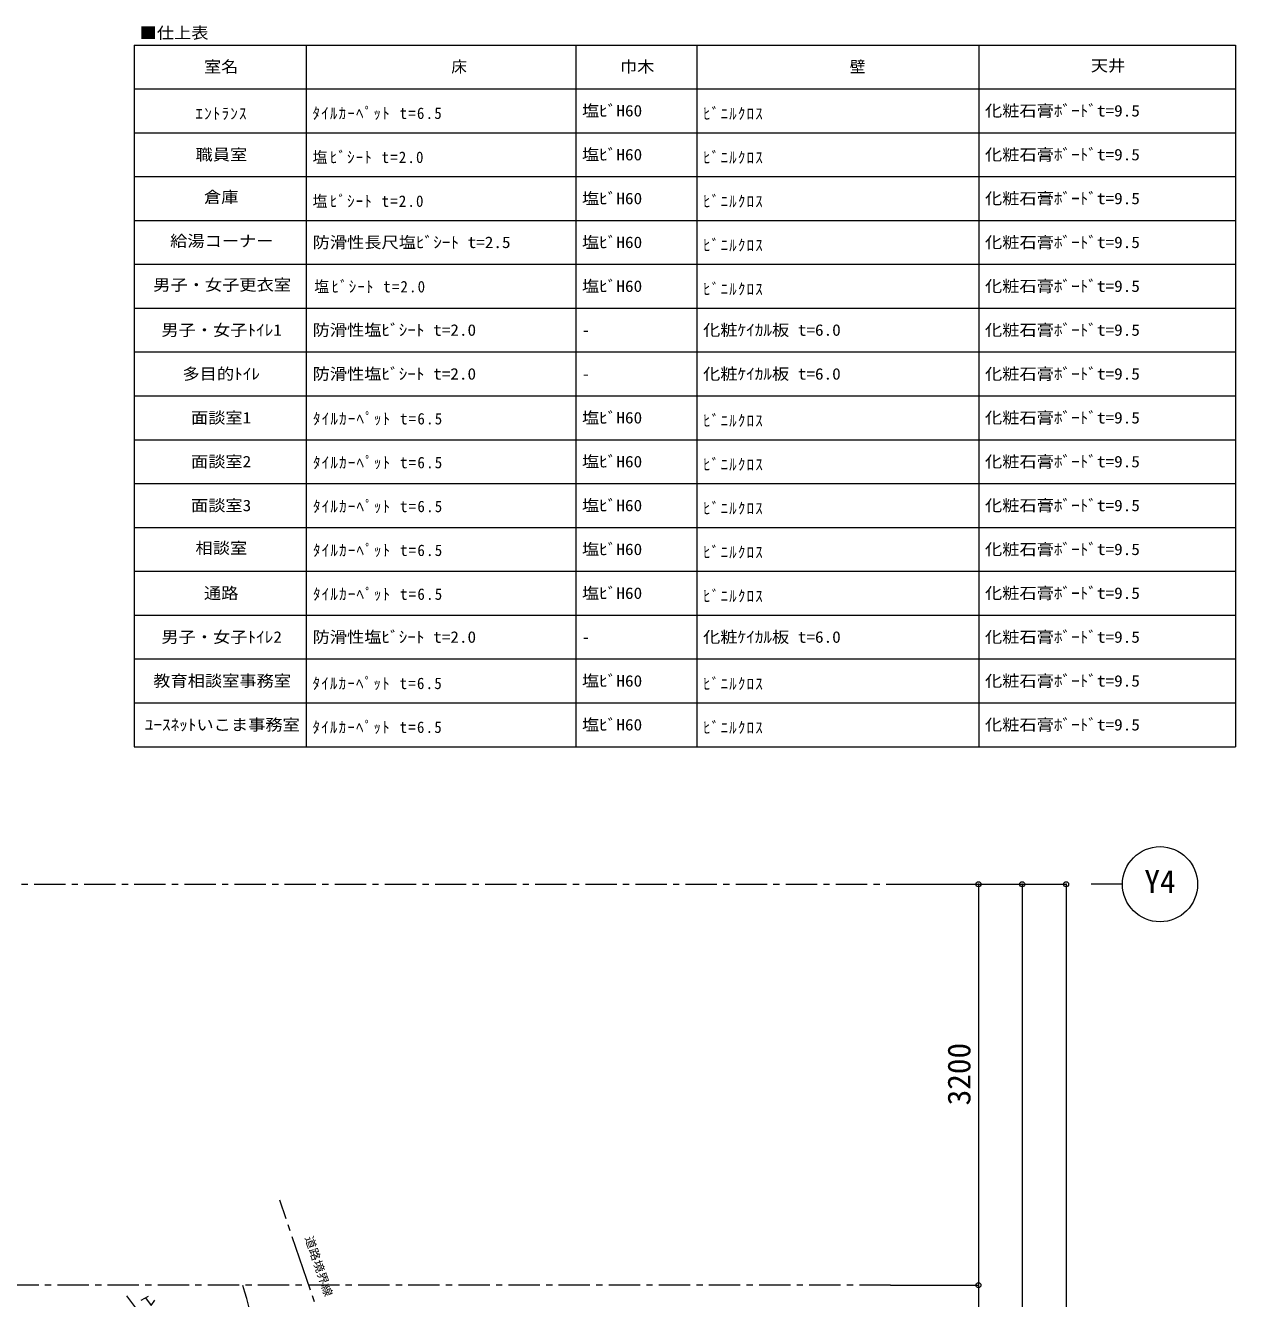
# Model space of a CAD drawing. Units: millimetres at full size, sheet at 1:50, with parts at other scales. Extents: x -17874 to 19699, y -20565 to 13459.
# Drawn here: x 10041 to 19699, y 3299 to 13459 of the extents above; entities that cross this region are included whole.
import ezdxf
from ezdxf.enums import TextEntityAlignment as Align

# ---------------------------------------------------------------- set-up
doc = ezdxf.new("R2010")
doc.units = ezdxf.units.MM
doc.header["$LTSCALE"] = 50
doc.header["$PDMODE"] = 32
doc.header["$PDSIZE"] = 40
doc.linetypes.add('CHAIN1', pattern=[8, 5, -1, 1, -1])
doc.linetypes.add('CHAIN2', pattern=[12, 9, -1, 1, -1])
for name, color, linetype, lineweight in [('0-8', 3, 'Continuous', 13), ('1-0_表（線_固定）', 4, 'Continuous', 9), ('1-1_表（文字_固定）', 4, 'CHAIN1', 9), ('1-5_建具姿図', 3, 'Continuous', 13), ('1-6', 7, 'Continuous', 13)]:
    doc.layers.add(name, color=color, linetype=linetype, lineweight=lineweight)
doc.styles.add('ＭＳ ゴシック', font='')
doc.styles.get('ＭＳ ゴシック').set_extended_font_data('MS Gothic')

msp = doc.modelspace()

# ---------------------------------------------------------------- linework, layer by layer
at = {"layer": '0-8', "color": 7}
for p, q in [((10908.57, 13303.43), (19699.23, 13303.43)), ((10908.57, 13303.43), (10908.57, 7703.43)), ((12282.38, 13303.43), (12282.38, 7703.43)), ((14432.38, 13303.43), (14432.38, 7703.43)), ((15399.23, 13303.43), (15399.23, 7703.43)), ((17649.23, 13303.43), (17649.23, 7703.43)), ((19699.23, 13303.43), (19699.23, 7703.43)), ((10908.57, 12953.43), (19699.23, 12953.43)), ((10908.57, 12603.43), (19699.23, 12603.43)), ((10908.57, 12253.43), (19699.23, 12253.43)), ((10908.57, 11903.43), (19699.23, 11903.43)), ((10908.57, 11553.43), (19699.23, 11553.43)), ((10908.57, 11203.43), (19699.23, 11203.43)), ((10908.57, 10853.43), (19699.23, 10853.43)), ((10908.57, 10503.43), (19699.23, 10503.43)), ((10908.57, 10153.43), (19699.23, 10153.43)), ((10908.57, 9803.43), (19699.23, 9803.43)), ((10908.57, 9453.43), (19699.23, 9453.43)), ((10908.57, 9103.43), (19699.23, 9103.43)), ((10908.57, 8753.43), (19699.23, 8753.43)), ((10908.57, 8403.43), (19699.23, 8403.43)), ((10908.57, 8053.43), (19699.23, 8053.43)), ((10908.57, 7703.43), (19699.23, 7703.43))]:
    msp.add_line(p, q, dxfattribs=at)
at = {"layer": '1-0_表（線_固定）', "linetype": 'CHAIN2'}
msp.add_line((13671.09, -607.97), (12070.24, 4085.32), dxfattribs=at)
at = {"layer": '1-0_表（線_固定）'}
for p, q in [((10847.13, 3320.5), (10943.54, 3193.97)), ((10965.34, 3286.67), (11023.6, 3317.34))]:
    msp.add_line(p, q, dxfattribs=at)
msp.add_lwpolyline([(11000.07, 3304.95), (11043.93, 3242.81), (11073.18, 3286.67)], dxfattribs=at)
msp.add_arc((10073.19, 2808.13), 1802.43, 270.03999, 19.25789, dxfattribs=at)
at = {"layer": '1-1_表（文字_固定）'}
for p, q in [((-14290.45, 6605.69), (16946.49, 6605.69)), ((16946.49, 3405.69), (5363.95, 3405.69))]:
    msp.add_line(p, q, dxfattribs=at)
at = {"layer": '1-6'}
for p, q in [((16946.49, 6605.69), (18346.49, 6605.69)), ((17646.49, 6605.69), (17646.49, 3405.69)), ((17996.49, 6605.69), (17996.49, -3394.31)), ((18346.49, 6605.69), (18346.49, -8394.31)), ((18796.49, 6605.69), (18546.49, 6605.69)), ((16946.49, 3405.69), (17646.49, 3405.69)), ((17646.49, 3405.69), (17646.49, 1105.69))]:
    msp.add_line(p, q, dxfattribs=at)
msp.add_circle((19096.49, 6605.69), 300, dxfattribs=at)
for p in [(17646.49, 6605.69), (17996.49, 6605.69), (18346.49, 6605.69), (17646.49, 3405.69)]:
    msp.add_point(p, dxfattribs=at)

# ---------------------------------------------------------------- texts
at = {"layer": '0-8', "style": 'ＭＳ ゴシック', "width": 1.1}
for s, p in [('■仕上表', (10951.88, 13326.92)), ('室名', (11465.48, 13056.98)), ('巾木', (14785.81, 13056.98)), ('天井', (18544.23, 13065.93)), ('塩ﾋﾞH60', (14482.38, 12705.47)), ('化粧石膏ﾎﾞｰﾄﾞt=9.5', (17699.23, 12705.47)), ('職員室', (11397.98, 12355.47)), ('塩ﾋﾞH60', (14482.38, 12355.47)), ('化粧石膏ﾎﾞｰﾄﾞt=9.5', (17699.23, 12355.47)), ('倉庫', (11465.48, 12015.93)), ('塩ﾋﾞH60', (14482.38, 12005.47)), ('化粧石膏ﾎﾞｰﾄﾞt=9.5', (17699.23, 12005.47)), ('給湯コーナー', (11195.48, 11665.93)), ('防滑性長尺塩ﾋﾞｼｰﾄ t=2.5', (12332.38, 11655.47)), ('塩ﾋﾞH60', (14482.38, 11655.47)), ('化粧石膏ﾎﾞｰﾄﾞt=9.5', (17699.23, 11655.47)), ('男子・女子更衣室', (11060.48, 11315.93)), ('塩ﾋﾞH60', (14482.38, 11305.47)), ('化粧石膏ﾎﾞｰﾄﾞt=9.5', (17699.23, 11305.47)), ('男子・女子ﾄｲﾚ1', (11125.48, 10955.47)), ('防滑性塩ﾋﾞｼｰﾄ t=2.0', (12332.38, 10955.47)), ('化粧ｹｲｶﾙ板 t=6.0', (15449.23, 10955.47)), ('化粧石膏ﾎﾞｰﾄﾞt=9.5', (17699.23, 10955.47)), ('多目的ﾄｲﾚ', (11294.23, 10605.47)), ('防滑性塩ﾋﾞｼｰﾄ t=2.0', (12332.38, 10605.47)), ('化粧ｹｲｶﾙ板 t=6.0', (15449.23, 10605.47)), ('化粧石膏ﾎﾞｰﾄﾞt=9.5', (17699.23, 10605.47)), ('面談室1', (11361.73, 10255.47)), ('塩ﾋﾞH60', (14482.38, 10255.47)), ('化粧石膏ﾎﾞｰﾄﾞt=9.5', (17699.23, 10255.47)), ('面談室2', (11361.73, 9905.47)), ('塩ﾋﾞH60', (14482.38, 9905.47)), ('化粧石膏ﾎﾞｰﾄﾞt=9.5', (17699.23, 9905.47)), ('面談室3', (11361.73, 9555.47)), ('塩ﾋﾞH60', (14482.38, 9555.47)), ('化粧石膏ﾎﾞｰﾄﾞt=9.5', (17699.23, 9555.47)), ('相談室', (11397.98, 9215.93)), ('塩ﾋﾞH60', (14482.38, 9205.47)), ('化粧石膏ﾎﾞｰﾄﾞt=9.5', (17699.23, 9205.47)), ('通路', (11465.48, 8855.47)), ('塩ﾋﾞH60', (14482.38, 8855.47)), ('化粧石膏ﾎﾞｰﾄﾞt=9.5', (17699.23, 8855.47)), ('男子・女子ﾄｲﾚ2', (11125.48, 8505.47)), ('防滑性塩ﾋﾞｼｰﾄ t=2.0', (12332.38, 8505.47)), ('化粧ｹｲｶﾙ板 t=6.0', (15449.23, 8505.47)), ('化粧石膏ﾎﾞｰﾄﾞt=9.5', (17699.23, 8505.47)), ('教育相談室事務室', (11060.48, 8155.47)), ('塩ﾋﾞH60', (14482.38, 8155.47)), ('化粧石膏ﾎﾞｰﾄﾞt=9.5', (17699.23, 8155.47)), ('ﾕｰｽﾈｯﾄいこま事務室', (10992.98, 7805.47)), ('塩ﾋﾞH60', (14482.38, 7805.47)), ('化粧石膏ﾎﾞｰﾄﾞt=9.5', (17699.23, 7805.47))]:
    msp.add_text(s, height=91.64, dxfattribs=at).set_placement(p, align=Align.BOTTOM_LEFT)
at = {"layer": '0-8', "style": 'ＭＳ ゴシック'}
for s, p in [('床', (13439.66, 13056.98)), ('壁', (16619.82, 13056.98)), ('-', (14482.38, 10955.47)), ('-', (14482.38, 10605.47)), ('-', (14482.38, 8505.47))]:
    msp.add_text(s, height=91.64, dxfattribs=at).set_placement(p, align=Align.BOTTOM_LEFT)
at = {"layer": '0-8', "char_height": 91.64, "attachment_point": 7, "style": 'ＭＳ ゴシック'}
for s, insert in [('\\T1.17;\\W0.95;ｴﾝﾄﾗﾝｽ', (11397.98, 12705.47)), ('\\T1.17;\\W0.95;ﾀｲﾙｶｰﾍﾟｯﾄ\\~t=6.5', (12332.38, 12705.47)), ('\\T1.17;\\W0.95;ﾋﾞﾆﾙｸﾛｽ', (15449.23, 12705.47)), ('\\T1.16;\\W0.95;塩ﾋﾞｼｰﾄ\\~t=2.0', (12332.38, 12355.47)), ('\\T1.17;\\W0.95;ﾋﾞﾆﾙｸﾛｽ', (15449.23, 12355.47)), ('\\T1.16;\\W0.95;塩ﾋﾞｼｰﾄ\\~t=2.0', (12332.38, 12005.47)), ('\\T1.17;\\W0.95;ﾋﾞﾆﾙｸﾛｽ', (15449.23, 12005.47)), ('\\T1.17;\\W0.95;ﾋﾞﾆﾙｸﾛｽ', (15449.23, 11655.47)), ('\\T1.16;\\W0.95;塩ﾋﾞｼｰﾄ\\~t=2.0', (12345.44, 11323.02)), ('\\T1.17;\\W0.95;ﾋﾞﾆﾙｸﾛｽ', (15449.23, 11305.47)), ('\\T1.17;\\W0.95;ﾀｲﾙｶｰﾍﾟｯﾄ\\~t=6.5', (12336.05, 10267.51)), ('\\T1.17;\\W0.95;ﾋﾞﾆﾙｸﾛｽ', (15449.23, 10255.47)), ('\\T1.17;\\W0.95;ﾀｲﾙｶｰﾍﾟｯﾄ\\~t=6.5', (12336.05, 9917.51)), ('\\T1.17;\\W0.95;ﾋﾞﾆﾙｸﾛｽ', (15449.23, 9905.47)), ('\\T1.17;\\W0.95;ﾀｲﾙｶｰﾍﾟｯﾄ\\~t=6.5', (12336.05, 9567.51)), ('\\T1.17;\\W0.95;ﾋﾞﾆﾙｸﾛｽ', (15449.23, 9555.47)), ('\\T1.17;\\W0.95;ﾀｲﾙｶｰﾍﾟｯﾄ\\~t=6.5', (12336.05, 9217.51)), ('\\T1.17;\\W0.95;ﾋﾞﾆﾙｸﾛｽ', (15449.23, 9205.47)), ('\\T1.17;\\W0.95;ﾀｲﾙｶｰﾍﾟｯﾄ\\~t=6.5', (12336.05, 8867.51)), ('\\T1.17;\\W0.95;ﾋﾞﾆﾙｸﾛｽ', (15449.23, 8855.47)), ('\\T1.17;\\W0.95;ﾀｲﾙｶｰﾍﾟｯﾄ\\~t=6.5', (12332.38, 8155.47)), ('\\T1.17;\\W0.95;ﾋﾞﾆﾙｸﾛｽ', (15449.23, 8155.47)), ('\\T1.17;\\W0.95;ﾀｲﾙｶｰﾍﾟｯﾄ\\~t=6.5', (12332.38, 7805.47)), ('\\T1.17;\\W0.95;ﾋﾞﾆﾙｸﾛｽ', (15449.23, 7805.47))]:
    msp.add_mtext(s, dxfattribs=dict(at, insert=insert))
at = {"layer": '1-5_建具姿図', "style": 'ＭＳ ゴシック', "width": 1.15}
msp.add_text('道路境界線', height=64.15, rotation=288.834, dxfattribs=at).set_placement((12251.88, 3778.85), align=Align.BOTTOM_LEFT)
at = {"layer": '1-6', "color": 3, "style": 'ＭＳ ゴシック'}
msp.add_text('Y4', height=183.3, dxfattribs=at).set_placement((18971.49, 6480.69), align=Align.BOTTOM_LEFT)
msp.add_text('3200', height=183.3, rotation=90, dxfattribs=at).set_placement((17638.47, 4841), align=Align.BOTTOM_LEFT)

doc.saveas('drawing.dxf')
